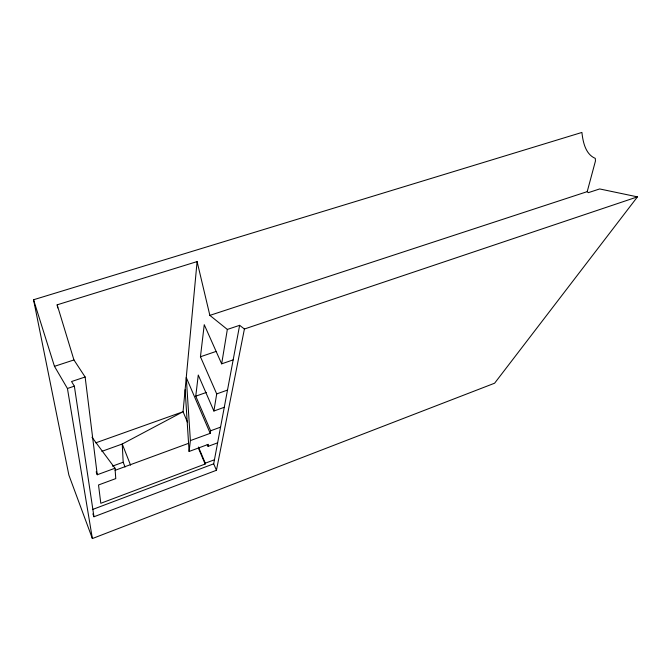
<?xml version="1.0" encoding="UTF-8"?>
<svg xmlns="http://www.w3.org/2000/svg" width="671" height="671" viewBox="0 0 671 671"><rect width="100%" height="100%" fill="white"/><g stroke="black" fill="none" stroke-linecap="round" stroke-linejoin="round"><path stroke-width="1.01" d="M57.656 307.905L57.169 304.819L197.098 261.589L183.057 411.734L187.419 422.059M217.622 442.835L208.06 446.374L208.396 444.328L189.096 451.466L190.388 440.595L186.261 377.496L210.208 433.332L190.388 440.595M210.208 433.332L210.627 430.782L195.764 396.175L198.272 375.039L213.89 411.021L224.282 407.28M213.89 411.021L216.708 393.911L200.444 356.762L204.252 324.697L221.665 363.841L233.164 359.874M91.969 437.224L115.009 468.232L115.773 478.599L98.528 484.982L100.793 503.292L205.141 464.047L205.284 463.2L198.465 447.045M221.665 363.841L227.335 329.436L209.864 315.378L197.098 261.589M92.866 513.827L93.965 516.762L216.439 470.279L213.688 463.812L239.631 325.326L244.412 329L637.45 196.871L494.611 383.208L92.372 538.561L68.87 475.076L33.55 299.752L581.908 132.439C582.965 141.992 585.464 154.271 595.303 158.39L595.454 160.998L587.209 191.646L209.864 315.378M216.439 470.279L244.412 329M205.284 463.2L214.452 459.752M92.388 509.549L213.688 463.812M96.171 471.839L97.253 474.741L115.009 468.232M115.085 470.321L188.492 443.355M112.468 466.144L123.179 462.227L122.239 444.017L183.057 411.734L95.752 442.843M210.627 430.782L220.558 427.15M101.833 451.357L122.239 444.017L130.577 465.154M216.708 393.911L227.503 390.077M195.764 396.175L206.366 392.434M200.444 356.762L215.953 351.478M97.253 474.741L85.133 376.993L71.545 381.539L74.355 386.16L93.965 516.762M227.335 329.436L239.631 325.326M33.55 299.752L54.468 366.332L67.436 388.492L74.355 386.16M54.468 366.332L73.944 359.95L85.133 376.993M637.45 196.871L599.664 188.945L588.316 192.669L587.209 191.646M207.247 444.462L208.06 446.374M198.482 448.262L205.141 464.047M123.179 462.227L125.058 467.016M57.169 304.819L73.944 359.95M67.436 388.492L92.372 538.561M185.121 389.742L189.096 451.466"/></g></svg>
